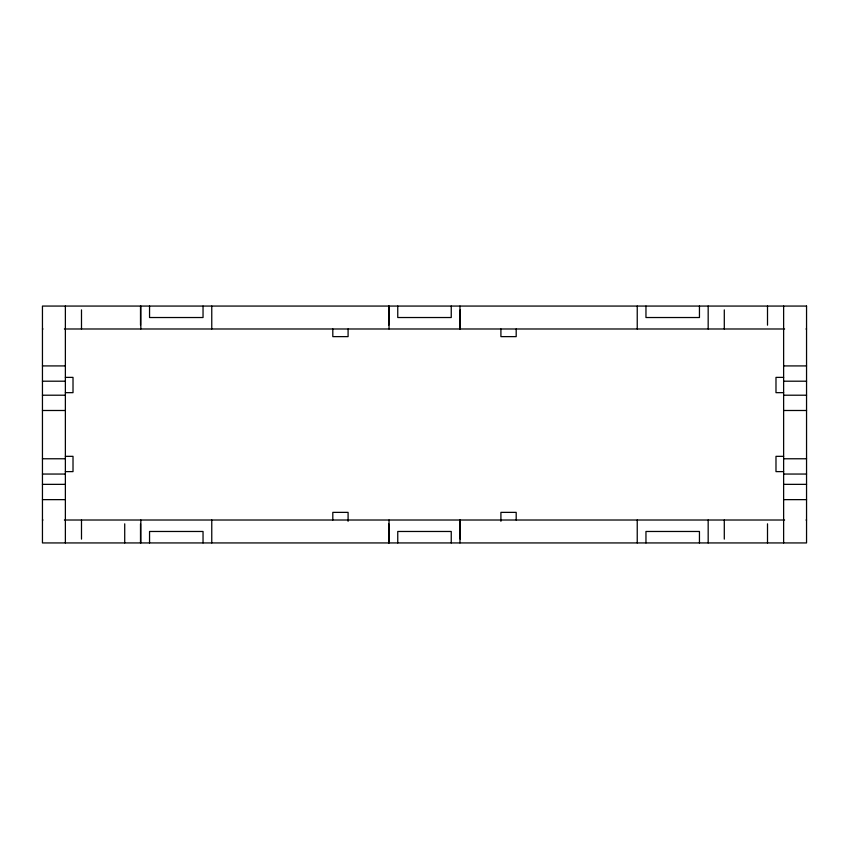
<?xml version="1.0" encoding="UTF-8"?>
<svg xmlns="http://www.w3.org/2000/svg" width="849" height="849" viewBox="0 0 849 849"><rect width="100%" height="100%" fill="white"/><g stroke="black" fill="none" stroke-linecap="round" stroke-linejoin="round"><path stroke-width="1.27" d="M42.45 328.988L43.002 328.988M64.397 328.988L784.603 328.988M805.998 328.988L806.55 328.988M42.45 365.919L65.373 365.919M783.627 365.919L806.55 365.919M65.373 377.381L73.014 377.381L73.014 392.663L65.373 392.663M783.627 377.381L775.986 377.381L775.986 392.663L783.627 392.663M42.45 381.201L65.373 381.201M783.627 381.201L806.55 381.201M42.45 395.209L65.373 395.209M783.627 395.209L806.55 395.209M42.45 410.492L65.373 410.492M783.627 410.492L806.55 410.492M65.373 456.338L73.014 456.338L73.014 471.619L65.373 471.619M783.627 456.338L775.986 456.338L775.986 471.619L783.627 471.619M42.45 458.768L65.373 458.768M783.627 458.768L806.55 458.768M42.45 474.05L65.373 474.05M783.627 474.05L806.55 474.05M42.45 484.354L65.373 484.354M783.627 484.354L806.55 484.354M42.45 499.637L65.373 499.637M783.627 499.637L806.55 499.637M42.45 520.013L43.002 520.013M64.397 520.013L784.603 520.013M805.998 520.013L806.55 520.013M783.627 306.065L783.627 542.936M767.507 306.065L767.507 325.167M767.507 523.833L767.507 542.936M724.293 309.885L724.293 328.988M724.293 520.013L724.293 539.115M708.172 306.065L708.172 328.988M708.172 520.013L708.172 542.936M699.449 306.065L699.449 317.526L645.962 317.526L645.962 306.065M699.449 542.936L699.449 531.474L645.962 531.474L645.962 542.936M637.238 306.065L637.238 328.988M637.238 520.013L637.238 542.936M516.192 328.988L516.192 336.628L500.91 336.628L500.91 328.988M516.192 520.013L516.192 512.371L500.91 512.371L500.91 521.286M460.285 309.885L460.285 328.988M460.285 520.013L460.285 539.115M459.967 306.065L459.967 328.988M459.967 520.013L459.967 542.936M451.243 306.065L451.243 317.526L397.757 317.526L397.757 306.065M451.243 542.936L451.243 531.474L397.757 531.474L397.757 542.936M389.033 306.065L389.033 328.988M389.033 520.013L389.033 542.936M388.715 306.065L388.715 325.167M388.715 523.833L388.715 542.936M348.09 328.988L348.09 336.628L332.808 336.628L332.808 328.988M348.09 521.286L348.09 512.371L332.808 512.371L332.808 520.013M211.762 306.065L211.762 328.988M211.762 520.013L211.762 542.936M203.038 306.065L203.038 317.526L149.551 317.526L149.551 306.065M203.038 542.936L203.038 531.474L149.551 531.474L149.551 542.936M140.828 306.065L140.828 328.988M140.828 520.013L140.828 542.936M140.51 306.065L140.51 325.167M140.51 523.833L140.51 542.936M124.718 523.833L124.718 542.936M81.493 309.885L81.493 328.988M81.493 520.013L81.493 539.115M65.373 306.065L65.373 542.936M806.55 306.065L42.45 306.065L42.45 542.936L806.55 542.936L806.55 306.065"/></g></svg>
